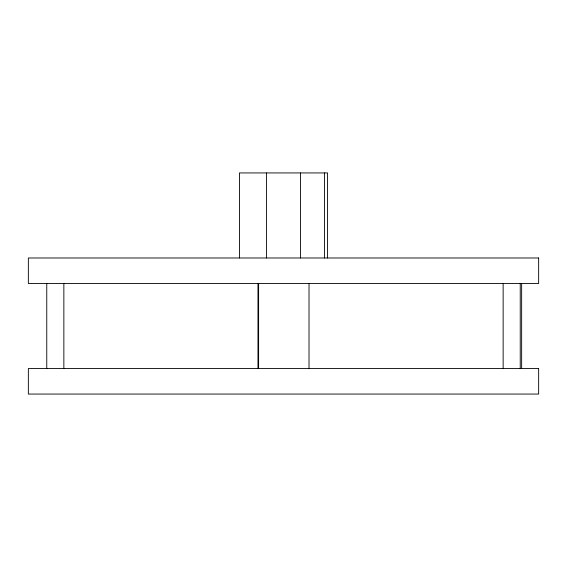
<?xml version="1.0" encoding="UTF-8"?>
<svg xmlns="http://www.w3.org/2000/svg" width="567" height="567" viewBox="0 0 567 567"><rect width="100%" height="100%" fill="white"/><g stroke="black" fill="none" stroke-linecap="round" stroke-linejoin="round"><path stroke-width="0.85" d="M521.64 283.5L521.64 368.55M520.237 283.5L520.237 368.55M503.142 283.5L503.142 368.55M327.577 257.985L327.577 172.935L239.423 172.935L239.423 257.985M324.565 172.935L324.565 257.985M309.015 283.5L309.015 368.55M300.51 172.935L300.51 257.985M266.49 172.935L266.49 257.985M258.609 283.5L258.609 368.55M257.985 283.5L257.985 368.55M63.858 283.5L63.858 368.55M46.763 283.5L46.763 368.55M538.65 257.985L28.35 257.985L28.35 283.5L538.65 283.5L538.65 257.985M538.65 368.55L28.35 368.55L28.35 394.065L538.65 394.065L538.65 368.55"/></g></svg>
